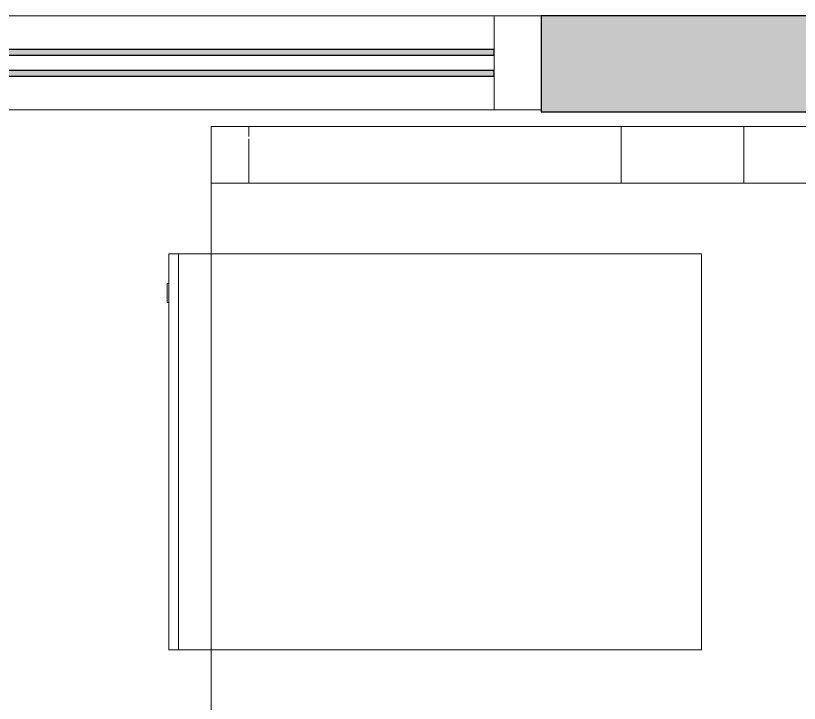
# Model space of a CAD drawing. Header units: millimetres. Extents: x 155927 to 326028, y -36033 to 97293.
# Drawn here: x 191593 to 192425, y 12878 to 13608 of the extents above; entities that cross this region are included whole.
import ezdxf

# ---------------------------------------------------------------- set-up
doc = ezdxf.new("R2010")
doc.units = ezdxf.units.MM
doc.header["$MEASUREMENT"] = 0
for name, color, linetype, lineweight in [('A-GLAZ-CURT', 7, 'CONTINUOUS', 9), ('A-GLAZ-CWMG', 7, 'CONTINUOUS', 9), ('A-WALL-PATT', 7, 'CONTINUOUS', 9), ('I-FURN', 8, 'CONTINUOUS', 9), ('I-WALL', 7, 'CONTINUOUS', 9)]:
    doc.layers.add(name, color=color, linetype=linetype, lineweight=lineweight)

msp = doc.modelspace()

# ---------------------------------------------------------------- hatches: boundary and pattern name
at = {"layer": 'A-GLAZ-CURT'}
h = msp.add_hatch(color=256, dxfattribs=at)
h.paths.add_polyline_path([(192062.54, 13543.61), (192100.83, 13543.61), (192100.83, 13549.61), (191250.83, 13549.61), (191250.83, 13543.61), (191455.95, 13543.61)], flags=0)
h.paths.add_polyline_path([(191250.83, 13565.61), (192100.83, 13565.61), (192100.83, 13571.61), (191250.83, 13571.61)], flags=0)
at = {"layer": 'A-WALL-PATT'}
h = msp.add_hatch(color=256, dxfattribs=at)
h.paths.add_polyline_path([(197800.83, 13505.61), (197800.83, 13607.61), (197546.13, 13607.61), (197546.13, 13505.61)], flags=0)
h.paths.add_polyline_path([(195150.83, 13505.61), (195450.83, 13505.61), (195450.83, 13607.61), (195150.83, 13607.61)], flags=0)
h.paths.add_polyline_path([(192358.53, 13505.61), (192450.83, 13505.61), (192450.83, 13607.61), (192150.83, 13607.61), (192150.83, 13505.61)], flags=0)
h.paths.add_polyline_path([(189800.83, 13505.61), (190055.53, 13505.61), (190055.53, 13607.61), (189800.83, 13607.61)], flags=0)

# ---------------------------------------------------------------- linework, layer by layer
at = {"layer": 'A-GLAZ-CURT', "lineweight": 30}
for p, q in [((192100.83, 13571.61), (191250.83, 13571.61)), ((192100.83, 13565.61), (192100.83, 13571.61)), ((191250.83, 13565.61), (192100.83, 13565.61)), ((192100.83, 13549.61), (191250.83, 13549.61)), ((192100.83, 13543.61), (192100.83, 13549.61)), ((191250.83, 13543.61), (192100.83, 13543.61))]:
    msp.add_line(p, q, dxfattribs=at)
at = {"layer": 'A-GLAZ-CWMG'}
for p, q in [((191250.83, 13607.61), (192100.83, 13607.61)), ((191250.83, 13507.61), (192100.83, 13507.61))]:
    msp.add_line(p, q, dxfattribs=at)
at = {"layer": 'A-GLAZ-CWMG', "lineweight": 20}
for p, q in [((192150.83, 13607.61), (192100.83, 13607.61)), ((192100.83, 13607.61), (192100.83, 13507.61)), ((192150.83, 13507.61), (192150.83, 13607.61)), ((192100.83, 13507.61), (192150.83, 13507.61))]:
    msp.add_line(p, q, dxfattribs=at)
at = {"layer": 'I-FURN'}
for p, q in [((192600.81, 13490.08), (191800.81, 13490.08)), ((191800.81, 13490.08), (191800.81, 12090.08)), ((191800.81, 12090.08), (191800.81, 13490.08)), ((191800.81, 13490.08), (192600.81, 13490.08)), ((191800.81, 13490.08), (192235.81, 13490.08)), ((191840.81, 13490.08), (191800.81, 13490.08)), ((191800.81, 13490.08), (191800.81, 13430.08)), ((191800.81, 13430.08), (191800.81, 13490.08)), ((193360.81, 13490.08), (191840.81, 13490.08)), ((191840.81, 13479.5), (191840.81, 13490.08)), ((191840.81, 13479.5), (191840.81, 13490.08)), ((192235.81, 13490.08), (192365.81, 13490.08)), ((192235.81, 13430.08), (192235.81, 13490.08)), ((192235.81, 13430.08), (192235.81, 13490.08)), ((192365.81, 13490.08), (192835.81, 13490.08)), ((192365.81, 13430.08), (192365.81, 13490.08)), ((192365.81, 13430.08), (192365.81, 13490.08)), ((191840.81, 13430.08), (191840.81, 13477.18)), ((191840.81, 13430.08), (191840.81, 13477.18)), ((191800.81, 13430.08), (191840.29, 13430.08)), ((192235.81, 13430.08), (191800.81, 13430.08)), ((191840.81, 13430.08), (193360.81, 13430.08)), ((192365.81, 13430.08), (192235.81, 13430.08)), ((192835.81, 13430.08), (192365.81, 13430.08)), ((191765.98, 13355.18), (191755.98, 13355.18)), ((191755.98, 13355.18), (191755.98, 12935.18)), ((191765.98, 12935.18), (191765.98, 13355.18)), ((191800.81, 13355.18), (191765.98, 13355.18)), ((191765.98, 13355.18), (191765.98, 12935.18)), ((192320.98, 13355.18), (191800.81, 13355.18)), ((192320.98, 12935.18), (192320.98, 13355.18)), ((191755.98, 13323.57), (191753.98, 13323.57)), ((191753.98, 13303.57), (191753.98, 13323.57)), ((191753.98, 13323.57), (191753.98, 13303.57)), ((191753.98, 13303.57), (191755.98, 13303.57)), ((191755.98, 12935.18), (191765.98, 12935.18)), ((191765.98, 12935.18), (191800.81, 12935.18)), ((191800.81, 12935.18), (192320.98, 12935.18))]:
    msp.add_line(p, q, dxfattribs=at)
at = {"layer": 'I-WALL', "lineweight": 30}
for p, q in [((192450.83, 13607.61), (192150.83, 13607.61)), ((192150.83, 13607.61), (192150.83, 13505.61)), ((192150.83, 13505.61), (192450.83, 13505.61))]:
    msp.add_line(p, q, dxfattribs=at)

doc.saveas('drawing.dxf')
